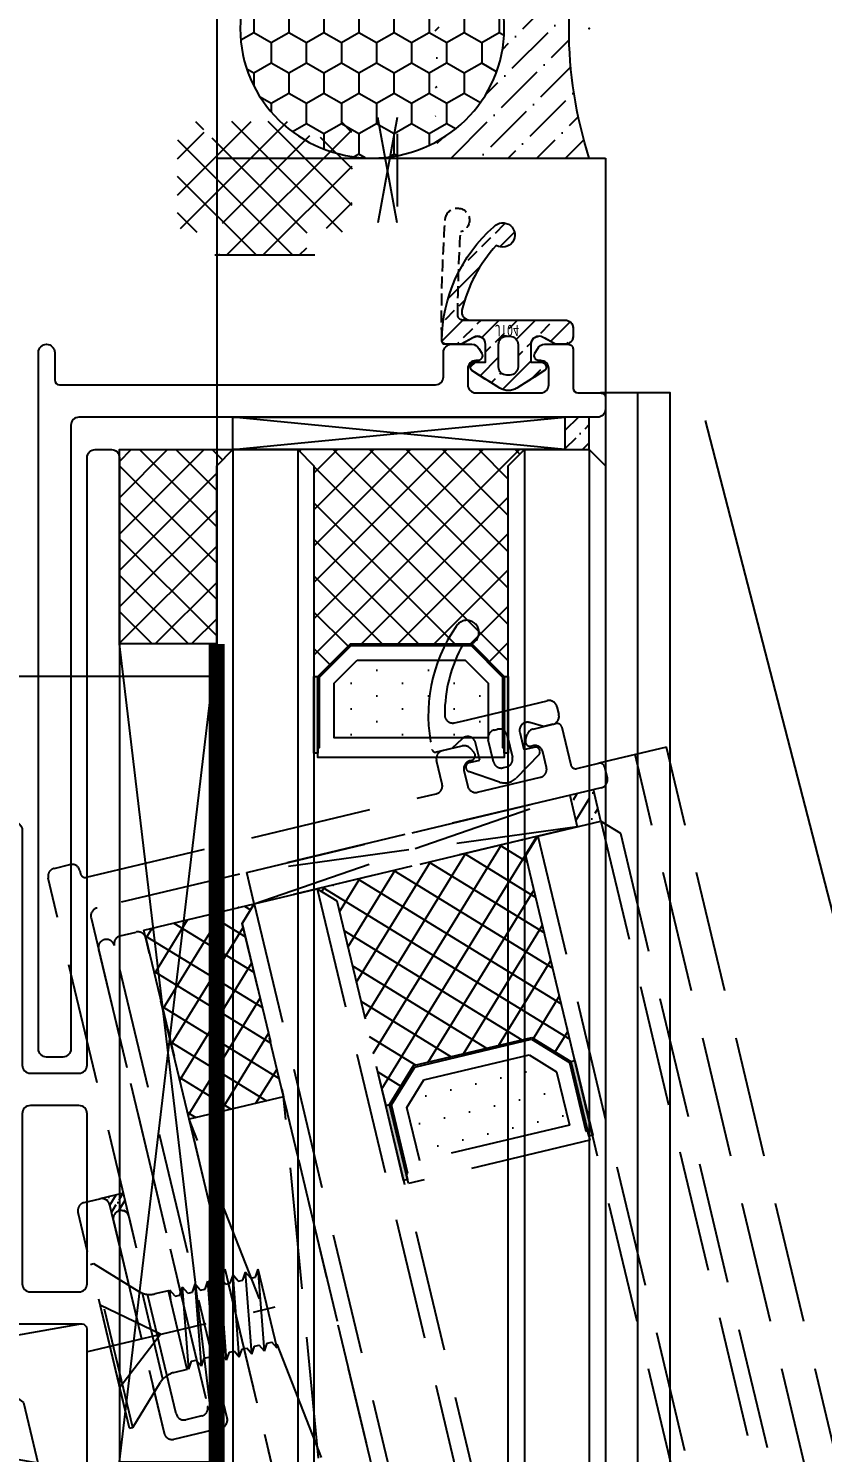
# Model space of a CAD drawing. Extents: x 220580 to 2027826, y -309201 to 71987.
# Drawn here: x 1042069.1 to 1042118.1, y -175664.3 to -175576.4 of the extents above; entities that cross this region are included whole.
import ezdxf
from ezdxf.enums import TextEntityAlignment as Align

# ---------------------------------------------------------------- set-up
doc = ezdxf.new("R2010")
doc.units = 0
doc.linetypes.add('ZN-DASH', pattern=[0.35, 0.25, -0.1])
for name, color, linetype in [('!ZN1-填充-8', 8, 'Continuous'), ('!ZN1-标注-173', 173, 'Continuous'), ('!ZN3-玻璃幕墙-4', 4, 'Continuous'), ('!ZN4-辅助材料-1', 1, 'Continuous'), ('!ZN5-铝材投影-112', 112, 'Continuous'), ('!ZN5-铝材断面-6', 6, 'Continuous'), ('!ZN6-虚线-8', 8, 'ZN-DASH'), ('1辅助材料', 1, 'Continuous'), ('2钢材断面', 2, 'Continuous'), ('4玻璃幕墙', 4, 'Continuous'), ('DIM', 173, 'Continuous'), ('Fill', 8, 'Continuous')]:
    doc.layers.add(name, color=color, linetype=linetype)
doc.layers.add('0_FLASHING', color=6, linetype='Continuous', lineweight=25)
doc.layers.add('轮廓线', color=3, linetype='Continuous', lineweight=211)
doc.styles.add('DHTEXT-1', font='ROMANS.shx', dxfattribs={"width": 0.7, "bigfont": 'CHINESE.shx'})
doc.styles.add('黑体', font='simhei.ttf', dxfattribs={"height": 12})
doc.dimstyles.new('ZN200', dxfattribs={"dimscale": 200, "dimtxt": 2.5, "dimasz": 1.5, "dimexe": 1, "dimexo": 2, "dimgap": 0.9, "dimtad": 1, "dimdec": 0, "dimdsep": 46, "dimtxsty": 'DHTEXT-1', "dimblk": 'ARCHTICK', "dimcen": 2.5, "dimclrd": 173, "dimclre": 173, "dimclrt": 7, "dimazin": 2, "dimtfac": 1, "dimtdec": 0, "dimtix": 1, "dimtmove": 2, "dimatfit": 3, "dimfxl": 0, "dimtolj": 1, "dimtzin": 0, "dimarcsym": 0})

# ---------------------------------------------------------------- blocks, each defined once
blk = doc.blocks.new('*U390')
at = {"layer": '!ZN3-玻璃幕墙-4', "color": 7, "linetype": 'ZN-DASH', "ltscale": 500}
blk.add_lwpolyline([(0, 0, 0.06325422392991736), (300, 38.10499613777574), (0, 1199.999999999998)], format="xyb", dxfattribs=at)
blk = doc.blocks.new('*U391')
at = {"layer": '2钢材断面'}
blk.add_lwpolyline([(-110.4000402842648, 40), (0, 40), (0, -40), (-110.4000402842648, -40)], close=True, dxfattribs=at)
at = {"layer": '4玻璃幕墙', "ltscale": 2}
for p, q in [((-4.233745858073235e-05, -8.000001027947292), (23.99995971564204, -8.000001027947292)), ((0, -8.000001027947292), (-4.028435796499252e-05, -39.09438221948221)), ((23.99995971564204, -8.000001027947292), (23.99995971564204, -39.08863215195015))]:
    blk.add_line(p, q, dxfattribs=at)
blk = doc.blocks.new('16胶缝')
at = {"layer": '!ZN1-填充-8', "ltscale": 0.1}
h = blk.add_hatch(dxfattribs=at)
h.set_pattern_fill('HONEY', color=256, scale=10, style=0)
h.set_pattern_definition([(4.818975183877585e-15, (-19679.56000236233, -11324.37131966545), (1.875, 1.08253175), [1.25, -2.5]), (120, (-19679.56000236233, -11324.37131966545), (-1.874999995903225, 1.082531757095823), [1.249999999999998, -2.499999999999997]), (60.00000000000003, (-19679.56000236233, -11324.37131966545), (4.096775418904741e-09, 2.165063507095822), [-2.499999999999998, 1.249999999999999])])
edge = h.paths.add_edge_path()
edge.add_ellipse((8.000000000182808, 13.40127735032729), major_axis=(-1.852811262691897e-12, -8.148750109612592), ratio=0.9817456533069091, start_angle=0, end_angle=360)
h = blk.add_hatch(dxfattribs=at)
h.set_pattern_fill('ANSI36', color=256, scale=10, style=0)
h.set_pattern_definition([(45.00000000000003, (-19679.575386873, -11324.37131966545), (0.6629126073623883, 2.430679560328756), [3.125, -0.625, 0, -0.625])])
edge = h.paths.add_edge_path()
edge.add_ellipse((8.015384510843433, 13.40127735032729), major_axis=(0.8733517820453444, 8.103544729698486), ratio=0.9813319895029027, start_angle=124.6262873536864, end_angle=247.3977371599691, ccw=False)
edge.add_arc((0.0005942590132690384, 10.19757702908555), 1.197577176534192, 269.97156881858757, 324.48671338471985, ccw=False)
edge.add_line((1.455191522836685e-11, 8.999999999992724), (1.091393642127514e-11, -1.818989403545856e-12))
edge.add_arc((8.000000000015461, -24.92179927315374), 26.17434008740905, 432.2031562990745, 467.7968437009381, ccw=False)
edge.add_line((16.00000000001455, 0), (16.00000000001091, 9.000000000003638))
edge.add_arc((16.00645417175474, 10.22705133927502), 1.227068313314542, 216.5905572920867, 269.6986325029304, ccw=False)
at = {"layer": '!ZN4-辅助材料-1', "color": 1, "ltscale": 0.1}
blk.add_arc((8.000000000014552, -24.92179927313555), 26.17434008739207, 72.20315629866607, 107.7968437013339, dxfattribs=at)
blk.add_ellipse((8.000000000182808, 13.40127735032729), major_axis=(-1.852811262691897e-12, -8.148750109612592), ratio=0.9817456533069091, dxfattribs=at)
blk.add_point((8.000000000014552, 7.275957614183426e-12), dxfattribs=at)
blk = doc.blocks.new('胶缝断面')
at = {"color": 7, "ltscale": 0.1, "extrusion": (0, 0, -1), "zscale": -1, "rotation": 180}
blk.add_blockref('16胶缝', (8, 5.456968210637569e-12), dxfattribs=at)
blk = doc.blocks.new('*U273')
at = {"layer": '!ZN1-填充-8'}
h = blk.add_hatch(dxfattribs=at)
h.set_pattern_fill('ANSI37', color=256, scale=0.5, style=0)
h.set_pattern_definition([(45, (6, 0), (-1.122532015133644, 1.122532015133644), []), (135, (6, 0), (-1.122532015133644, -1.122532015133644), [])])
h.paths.add_polyline_path([(1.029468876367901e-06, 5.00000102652325), (1.029468876367901e-06, 19.00000102652371), (1.000001029469331, 18.00000102652325), (14.00000102946797, 18.00000102652325), (14.00000102946797, 17.75000102652325), (12.00000102946797, 15.75000102652325), (12.00000102946797, 8.250001026523705), (14.00000102946797, 6.250001026523705), (14.00000102946797, 6.000001026523705), (1.000001029469331, 6.000001026523705)])
for points in [[(18.75000205893684, 17.99999999999977), (14.00000205893684, 17.99999999999977), (14.00000205893684, 17.74999999999977), (18.75000205893684, 17.74999999999977)], [(18.75000205893684, 6.249999999999773), (14.00000205893684, 6.249999999999773), (14.00000205893684, 5.999999999999773), (18.75000205893684, 5.999999999999773)]]:
    blk.add_hatch(color=256, dxfattribs=at).paths.add_polyline_path(points)
h = blk.add_hatch(dxfattribs=at)
h.set_pattern_fill('DOTS', color=8, angle=-1.272221872585407e-14, style=0)
h.set_pattern_definition([(0, (6, 0), (0.7937500000000003, 1.5875), [0, -1.5875])])
h.paths.add_polyline_path([(13.00000246392847, 15.33578673215879), (13.00000246392847, 8.664213388665985), (14.4142185169444, 7.24999733565005), (17.80000246392865, 7.24999733565005), (17.80000246392865, 16.74999733565005), (14.41421306741995, 16.74999733565005)])
for p, q in [((2.058937752735801e-06, 22.99999999999977), (421.5000127452498, 23.0000000000116)), ((1.029468876367901e-06, 19.00000102946865), (421.5000117157809, 19.00000102948047)), ((1.029468876367901e-06, 4.999999091356358), (421.5000117157809, 4.999999091368184)), ((2.058937752735801e-06, 1.000000120825234), (421.5000127452498, 1.00000012083706))]:
    blk.add_line(p, q, dxfattribs=at)
at = {"layer": '!ZN3-玻璃幕墙-4'}
for points in [[(421.5000127452498, 24.0000000000116), (1.000002058937753, 23.99999999999977), (2.058937752735801e-06, 22.99999999999977), (2.058937752735801e-06, 18.99999999999977), (1.000002058937753, 17.99999999999977), (421.5000127452498, 18.0000000000116)], [(421.5000127452503, 6.000000000011599), (1.000002058937298, 5.999999999999773), (2.058936843241099e-06, 4.999999999999773), (2.058935933746397e-06, 0.9999999999997726), (1.000002058935479, 0), (421.5000127452503, 1.341732092807452e-11)]]:
    blk.add_lwpolyline(points, dxfattribs=at)
at = {"layer": '!ZN4-辅助材料-1'}
for points in [[(1.029468876367901e-06, 5.00000102652325), (1.029468876367901e-06, 19.00000102652371), (1.000001029469331, 18.00000102652325), (14.00000102946797, 18.00000102652325), (14.00000102946797, 17.75000102652325), (12.00000102946797, 15.75000102652325), (12.00000102946797, 8.250001026523705), (12.00000102946797, 8.250001026523705), (14.00000102946797, 6.250001026523705), (14.00000102946797, 6.000001026523705), (1.000001029469331, 6.000001026523705), (1.029468876367901e-06, 5.00000102652325)], [(12.00000205893639, 15.74999993958727), (12.00000205893639, 8.250000060412503), (14.00000205893639, 6.250000060412503), (19.00000205893639, 6.250000060412503), (19.00000205893639, 17.7500000604125), (14.00000205893639, 17.7500000604125)], [(18.75000205893684, 17.99999999999977), (14.00000205893684, 17.99999999999977), (14.00000205893684, 17.74999999999977), (18.75000205893684, 17.74999999999977)], [(13.00000246392847, 15.33578673215879), (13.00000246392847, 8.664213388665985), (14.4142185169444, 7.24999733565005), (17.80000246392865, 7.24999733565005), (17.80000246392865, 16.74999733565005), (14.41421306741995, 16.74999733565005)], [(18.75000205893684, 6.249999999999773), (14.00000205893684, 6.249999999999773), (14.00000205893684, 5.999999999999773), (18.75000205893684, 5.999999999999773)]]:
    blk.add_lwpolyline(points, close=True, dxfattribs=at)
blk.add_lwpolyline([(18.40000141310247, 17.74999853286067), (18.40000141310247, 17.65000006041237), (14.04142182915984, 17.65000006041237), (12.09999785437094, 15.70857608562369), (12.09999785437094, 8.291423709387573), (14.04142303089793, 6.349998532860582), (18.40000205893648, 6.349998532860582), (18.40000205893648, 6.250000060412503), (18.40000205893648, 6.349998532860582)], dxfattribs=at)
at = {"layer": 'Defpoints', "color": 250}
for p in [(2.058935478999047e-06, 24.00000205304696), (1.029468876367901e-06, 17.99999999999977), (1.029468876367901e-06, 5.999999999999773), (12.00000205893639, 6.000001026523705), (2.058935478999047e-06, 0)]:
    blk.add_point(p, dxfattribs=at)
blk = doc.blocks.new('g4')
at = {"layer": '!ZN4-辅助材料-1', "linetype": 'ZN-DASH', "ltscale": 30}
blk.add_lwpolyline([(-54.66778628298562, 190.1994255855607), (-49.38326437486103, 200.3203973724412, -0.4557262555327023), (-46.44696974374529, 201.0215098077642), (-37.15995785961059, 194.3798494752737), (9.766250060383754, -2.149502211719664, -0.6267890062731079), (-7.741578362976725, -6.329926101450837)], format="xyb", close=True, dxfattribs=at)
blk = doc.blocks.new('滑撑')
at = {"layer": '!ZN4-辅助材料-1', "linetype": 'ZN-DASH', "ltscale": 20}
blk.add_blockref('g4', (54.24117739382564, -217.2158247415982), dxfattribs=at)
blk = doc.blocks.new('20201207132729修')
at = {"layer": '!ZN1-填充-8', "linetype": 'ZN-DASH', "ltscale": 30}
h = blk.add_hatch(dxfattribs=at)
h.set_pattern_fill('ANSI36', color=256, scale=0.5, angle=13.42936396623962, style=0)
h.set_pattern_definition([(58.42936396623961, (-83369.41923850711, -47808.57536733777), (0.05097141956442175, 1.599042090063247), [1.984375, -0.396875, 0, -0.396875])])
h.paths.add_polyline_path([(21.18159811977239, 36.15801986077349), (21.6460911961185, 34.21270489915696), (20.18710572589771, 33.86433527116969), (19.72261264955159, 35.80965023278623)])
h = blk.add_hatch(dxfattribs=at)
h.set_pattern_fill('ANSI37', color=256, scale=0.5, angle=13.42936396624083, style=0)
h.set_pattern_definition([(58.42936396624083, (-51111.80480706234, -40075.57075218598), (-1.352542640268946, 0.8311345596558408), []), (148.4293639662408, (-51111.80480706234, -40075.57075218598), (-0.8311345596558408, -1.352542640268946), [])])
h.paths.add_polyline_path([(17.75548505462939, 33.28372740515988), (4.138287332520122, 30.03227754441832), (5.343190731291543, 29.2918669828905), (8.362394173411303, 16.64732624093085), (8.605558418450528, 16.70538784558812), (10.08637954150618, 19.11519464313824), (17.38130689263926, 20.85704278282719), (19.79111369019665, 19.37622165977155), (20.03427793523588, 19.43428326442881), (17.01507449310157, 32.07882400638846)])
h = blk.add_hatch(dxfattribs=at)
h.set_pattern_fill('ANSI37', color=256, angle=103.4293639662408, style=0)
h.set_pattern_definition([(148.4293639662408, (-2176.136996826506, -61497.52251363089), (-0.8311345596558412, -1.352542640268946), []), (238.4293639662407, (-2176.136996826506, -61497.52251363089), (1.352542640268946, -0.8311345596558412), [])])
h.paths.add_polyline_path([(-3.773981188554899, 15.80568241681249), (-6.444815002250834, 26.99123768655772), (-6.560938211579924, 27.47756617663617), (0.2476606494747102, 29.10329110701059), (-0.4927499120385619, 27.89838770823189), (2.061960692357388, 17.19916092860149)])
h = blk.add_hatch(dxfattribs=at)
h.set_pattern_fill('DOTS', color=256, angle=13.42936396624082, style=0)
h.set_pattern_definition([(13.42936396624084, (-51111.80480706234, -40075.57075218598), (0.4033552884276461, 1.728438550772763), [0, -1.5875])])
h.paths.add_polyline_path([(10.72151471796678, 18.23873605415793), (17.21066709910519, 19.78818506977768), (18.91466082798433, 18.74108456784234), (19.70099702391599, 15.44787817852557), (10.46075571248366, 13.24153720159302), (9.674418250913732, 16.53474889142308)])
for points in [[(20.89428541620146, 14.75610024114212), (19.79111492772063, 19.37622089685829), (20.03427917275985, 19.43428250151555), (21.13744966124068, 14.81416184579939)], [(9.465565899430658, 12.02720482230143), (8.362395410964382, 16.64732547801759), (8.605559656003607, 16.70538708267486), (9.708730144469882, 12.0852664269587)]]:
    blk.add_hatch(color=256, dxfattribs=at).paths.add_polyline_path(points)
h = blk.add_hatch(dxfattribs=at)
h.set_pattern_fill('ANSI36', color=256, scale=0.2, angle=13.42936396623962, style=0)
h.set_pattern_definition([(58.42936396623961, (-26177.54353471271, -50554.81438739714), (0.02038856782576867, 0.639616836025299), [0.7937500000000001, -0.15875, 0, -0.15875])])
h.paths.add_polyline_path([(-8.078460557677317, 10.15137431066614), (-8.078412627553917, 10.15138575518722, -0.4142135623737137), (-7.47596092816093, 9.781180474430585), (-7.824330556220957, 11.2401659451898), (-9.283363956448738, 10.89178487220124, -0.4142135623716743), (-8.680912257070304, 10.52157959144461), (-8.44866583844123, 9.548922611273156, -0.4142135623730947)])
for p, q in [((119.8981235620668, -364.3531870218067), (23.75122312227177, 38.31374918451138)), ((21.64609116806241, 34.21270501667823), (21.18159811977239, 36.15801986077349)), ((0.247636748928926, 29.1032834782709), (19.72261264953704, 35.80965023282988)), ((20.18710572589771, 33.86433527111876), (-0.2168563274317421, 31.04859843997474)), ((21.64611409524514, 34.212712288685), (116.8137884037424, -364.3531870218067)), ((17.75548693687597, 33.28372785459578), (112.7013427500642, -364.3531870218067)), ((4.138287329653394, 30.0322775437271), (98.30777726518863, -364.3531870218067)), ((0.2476606494601583, 29.10329110700332), (94.19533161152503, -364.3531870218067)), ((6.212615058160736, -26.01856875924932), (2.061960692328284, 17.19916092855783)), ((12.04855693910213, -24.6250902474967), (-3.773981188627658, 15.80568241679066)), ((-7.82437848635891, 11.24015450066872), (-9.283411886703107, 10.89177342820403)), ((-9.859887842292665, 6.847299799530447), (-9.665356446261285, 6.893749083257717)), ((-7.444525088591035, -3.26833279404309), (-9.859887842292665, 6.847299799530447)), ((-7.249993692559656, -3.221883510308544), (-9.665356446261285, 6.893749083257717)), ((-9.665356446261285, 6.893749083257717), (-6.870897714834427, 5.176560169526056)), ((-1.233956244846922, 5.685884930531756), (-1.062503878725693, 6.171995869579405)), ((-0.6793973697349429, 1.122913833922212), (-1.062503878725693, 6.171995869579405)), ((-0.7460255096666515, 5.802390716326045), (-1.062503878725693, 6.171995869579405)), ((-0.4558306607359555, 5.871682065426285), (-0.2843782946292777, 6.357793004473933)), ((0.09872821439057589, 1.308710968824016), (-0.2843782946292777, 6.357793004473933)), ((0.0321000744443154, 5.988187851227849), (-0.2843782946292777, 6.357793004473933)), ((0.3222949233895633, 6.057479200335365), (0.4937472894962411, 6.543590139368462)), ((1.65497938261251, 1.680305238620349), (0.4937472894962411, 6.543590139368462)), ((0.8768537985015428, 1.494508103725821), (0.4937472894962411, 6.543590139368462)), ((-4.346458581348998, 4.942696390924539), (-4.175006215227768, 5.428807329972187)), ((-3.791899706222466, 0.3797252943222702), (-4.175006215227768, 5.428807329972187)), ((-3.858527846168727, 5.059202176718827), (-4.175006215227768, 5.428807329972187)), ((-3.568332997208927, 5.128493525826343), (-3.396880631102249, 5.614604464873992)), ((-3.013774122096947, 0.5655224292240746), (-3.396880631102249, 5.614604464873992)), ((-3.080402262028656, 5.244999311620631), (-3.396880631102249, 5.614604464873992)), ((-3.080402262028656, 5.244999311620631), (-2.79020741309796, 5.314290660728147)), ((-2.79020741309796, 5.314290660728147), (-2.61875504697673, 5.800401599775796)), ((-2.235648537985981, 0.751319564125879), (-2.61875504697673, 5.800401599775796)), ((-2.302276677917689, 5.43079644651516), (-2.61875504697673, 5.800401599775796)), ((-2.302276677917689, 5.43079644651516), (-2.012081828972441, 5.500087795622676)), ((-2.012081828972441, 5.500087795622676), (-1.840629462851211, 5.986198734670324)), ((-1.45752295384591, 0.9371166990276834), (-1.840629462851211, 5.986198734670324)), ((-1.52415109379217, 5.61659358142424), (-1.840629462851211, 5.986198734670324)), ((-1.52415109379217, 5.61659358142424), (-1.233956244846922, 5.685884930531756)), ((-0.7460255096666515, 5.802390716326045), (-0.4558306607359555, 5.871682065426285)), ((0.0321000744443154, 5.988187851227849), (0.3222949233895633, 6.057479200335365)), ((-5.39197284867987, -0.2389179987621901), (-6.660092389385682, 5.072015664834908)), ((-5.050397497339873, 5.219785553217662), (-5.888363243051572, 5.0197000684675)), ((-3.889165404223604, 0.3565006524622731), (-5.050397497339873, 5.219785553217662)), ((-5.014438823054661, 5.069189235069643), (-4.953131799353287, 5.243010195077659)), ((-4.636653430279694, 4.873405041817023), (-4.953131799353287, 5.243010195077659)), ((-4.905243485700339, 4.6118749406196), (-4.953131799353287, 5.243010195077659)), ((-4.636653430279694, 4.873405041817023), (-4.346458581348998, 4.942696390924539)), ((-3.858527846168727, 5.059202176718827), (-3.568332997208927, 5.128493525826343)), ((-10.01936990016839, 1.463038704769133), (1.533859103670693, 4.221663908148912)), ((-5.539704128954327, 2.532672042350896), (-9.256047153874533, 4.318391651137063)), ((-8.048365777023719, -0.7394246456424298), (-5.539704128954327, 2.532672042350896)), ((0.09872821439057589, 1.308710968824016), (0.2701805804827018, 1.794821907871665)), ((0.2701805804827018, 1.794821907871665), (0.5603754294279497, 1.864113256979181)), ((0.8768537985015428, 1.494508103725821), (0.5603754294279497, 1.864113256979181)), ((0.8768537985015428, 1.494508103725821), (1.048306164608221, 1.980619042780745)), ((1.048306164608221, 1.980619042780745), (1.338501013553469, 2.049910391880985)), ((1.65497938261251, 1.680305238620349), (1.338501013553469, 2.049910391880985)), ((-3.620447340115788, 0.8658362333771947), (-3.33025249117054, 0.9351275824774348)), ((-3.013774122096947, 0.5655224292240746), (-3.33025249117054, 0.9351275824774348)), ((-3.013774122096947, 0.5655224292240746), (-2.84232175599027, 1.051633368278999)), ((-2.84232175599027, 1.051633368278999), (-2.552126907045022, 1.120924717379239)), ((-2.235648537985981, 0.751319564125879), (-2.552126907045022, 1.120924717379239)), ((-2.235648537985981, 0.751319564125879), (-2.064196171864751, 1.237430503173528)), ((-2.064196171864751, 1.237430503173528), (-1.774001322934055, 1.306721852281044)), ((-1.45752295384591, 0.9371166990276834), (-1.774001322934055, 1.306721852281044)), ((-1.45752295384591, 0.9371166990276834), (-1.286070587753784, 1.423227638075332)), ((-1.286070587753784, 1.423227638075332), (-0.9958757387939841, 1.492518987182848)), ((-0.6793973697349429, 1.122913833922212), (-0.9958757387939841, 1.492518987182848)), ((-0.6793973697349429, 1.122913833922212), (-0.5079450036282651, 1.609024772977136)), ((-0.5079450036282651, 1.609024772977136), (-0.2177501546975691, 1.678316122084652)), ((0.09872821439057589, 1.308710968824016), (-0.2177501546975691, 1.678316122084652)), ((-3.889165404223604, 0.3565006524622731), (-4.727131149920751, 0.1564151677193877)), ((-3.791899706222466, 0.3797252943222702), (-3.934466892285855, 0.5462250358868914)), ((-3.791899706222466, 0.3797252943222702), (-3.620447340115788, 0.8658362333771947)), ((-7.249993692559656, -3.221883510308544), (-5.532804778835271, -0.4274247788889625)), ((-7.444525088591035, -3.26833279404309), (-7.249993692559656, -3.221883510308544))]:
    blk.add_line(p, q, dxfattribs=at)
for points in [[(13.07729414013738, 40.38934760524353), (18.32963914958236, 41.64347762510079, -0.4142135623730951), (18.93209084897535, 41.27327234433687), (19.04770916399139, 40.78905837105776, -0.4142135623560464), (18.67750388325658, 40.18660667167933), (18.09760245897633, 40.0481405610808), (17.26224802894285, 40.29266089399243, 0.5758670014067166), (16.63545621822414, 39.69667306256815), (16.89039796870202, 38.62896715513853), (17.51694713483448, 38.7785715921309, -0.6911292322205898), (17.83185934508219, 38.31397929056766), (16.41791599377757, 36.87087345162217, -0.2882140078519263), (15.38258471852168, 36.62366195266441), (13.46918900273158, 37.2722815663692, -0.6911292322205898), (13.54023031391262, 37.82903001849263), (14.16695842433546, 37.9786771830004), (13.91199225814489, 39.04648534434455, 0.575867001408691), (13.08355408719217, 39.29500026555979), (12.44863286883628, 38.69930640576422), (11.47597588865028, 38.46705998720063, -0.4142135623517843), (11.23499520888436, 38.61514209950474), (11.23344121591072, 38.6236009980239, -0.2125796514072897), (12.71552019764204, 46.22656946265852, -2.116586426197153), (13.13491123546555, 45.14640169930135, 0.1271993843893061), (12.00213564620935, 40.76608063286039, 0.4846608248026296), (12.61825885540748, 40.27974133800672), (13.07729414013738, 40.38934760524353)], [(-8.390152100808336, 26.52673846108883, -0.4142135623730951), (-8.019946820044424, 27.12919016048181), (-7.047289839902078, 27.36143657910361, -0.414213562373095), (-6.444838140509091, 26.9912312983397), (6.444838140509091, -26.99123129831787, 0.414213562373125)], [(-5.168510723233339, -12.80036894926525), (-10.62630126306613, 10.05706883568564, -0.4142135623746345), (-10.25609598230221, 10.65952053507863), (-9.283411886674003, 10.89177342821858, -0.4142135623667018), (-8.680960187281016, 10.52156814745467), (-5.31338145895279, -3.581981761508359, 0.414213562371507), (-4.710929759574356, -3.952187042272271), (-1.792958819161868, -3.2554477863996, 0.4142135623735458), (-1.422753538397956, -2.652996087021165), (-8.390152100808336, 26.52673846108883)], [(-8.390152100851992, 26.52673846108883, 0.4142135623730951), (-8.992603800230427, 26.89694374186001), (-8.992555870121578, 26.89695518637382, 0.4142135623730951), (-9.362761150900042, 26.29450348698811), (-2.627614771525259, -1.912549939337623, -0.414213562373095), (-2.997820052289171, -2.515001638723334), (-3.97047703244607, -2.747248057345132, -0.4142135623730951), (-4.572928731824504, -2.377042776588496), (-7.476008858284331, 9.78116902990223, 0.4142135623773572), (-8.078460557677317, 10.15137431066614), (-8.078508487771614, 10.15136286613779, 0.4142135623730951), (-8.448713768535526, 9.548911166752077), (-5.313381458967342, -3.581981761501083, 0.414213562371507), (-4.710929759603459, -3.952187042264995), (-1.792958819190972, -3.255447786414152, 0.4142135623735458), (-1.42275353842706, -2.652996087021165), (-8.390152100851992, 26.52673846108883)]]:
    blk.add_lwpolyline(points, format="xyb", dxfattribs=at)
for points in [[(-10.52399300476827, 31.15778738578956), (-10.47754372103373, 30.96325598975818, 0.4142135623787779), (-10.11607270142122, 30.74113282129838), (11.47691494131868, 35.89700395549153, 0.414213562373095), (11.84712022208259, 36.49945565487724), (11.49875059413898, 37.95844112514897, -0.4142135623730951), (11.86895587488834, 38.56089282453468), (13.0882687815465, 38.85203457494208, -0.2679491924305389), (13.56750321319851, 38.7094359791372), (13.80564626956766, 38.45786514479551, -0.577350269198918), (13.65745346176845, 37.95983011418139), (13.56018776375277, 37.93660547232139, 0.414213562373095), (13.18998248298885, 37.33415377293568), (13.42222890155972, 36.36149679301161, 0.4142135623560464), (14.0246806009236, 35.99129151224042), (17.9153085215803, 36.92027718650934, 0.4142135623901437), (18.28551380237332, 37.52272888590232), (18.05326738374424, 38.49538586605922, 0.414213562373095), (17.45081568435126, 38.86559114682314), (17.35354998633557, 38.84236650496314, -0.577350269198918), (16.99633540176728, 39.21972275649023), (17.09513060697645, 39.55174611022812, -0.2679491924305389), (17.45824182929937, 39.89547600450169), (18.87208344860119, 40.23306639790826, -0.4142135623787779), (19.2335544682428, 40.01094322945573), (19.79094587292639, 37.67656647717376, 0.4142135623787779), (20.15241689255345, 37.45444330871396), (21.51413666475855, 37.77958829478303, -0.4142135623787779), (21.87560768440017, 37.5574651263305), (22.03818017744925, 36.87660524014791, -0.414213562373095), (21.66797489668534, 36.27415354075492), (19.76159095657931, 35.81895622901357), (-9.457048468131688, 28.84226814477006, 0.4142135623730951), (-9.8272537488956, 28.23981644537707), (-2.627614771510707, -1.912549939341261, -0.4142135623734228), (-2.997820052274619, -2.515001638719696), (-3.970477032416966, -2.74724805734877, -0.4142135623730951), (-4.572928731809952, -2.377042776584858), (-12.46930696506752, 30.69329454853869, -0.4142135623730951), (-12.0991016843036, 31.2957462479244), (-11.12644470416126, 31.52799266655347, -0.414213562373095)], [(15.85730621838593, 39.51097818157359), (16.18194631017104, 38.15137292616782, -0.4142135623730951), (15.81174102942168, 37.54892122678211), (15.61720963344851, 37.50247194306939, -0.4142135623730951), (15.01475793405552, 37.87267722383331), (14.69011784227041, 39.2322824792318, -0.414213562373095), (15.06032312304887, 39.83473417861751), (15.25485451902205, 39.88118346233023, -0.414213562373095)]]:
    blk.add_lwpolyline(points, format="xyb", close=True, dxfattribs=at)
for points in [[(121.954346918068, -364.3531870218067), (25.69653708253782, 38.77824202175316), (21.51413666475355, 37.77958829478757)], [(111.6732301378652, -364.3531870218067), (17.01507573064009, 32.0788232434752), (17.75548629216792, 33.28372664224662), (21.64611421276641, 34.21271231674837), (22.85101761155238, 33.47230175522054), (117.8419002059818, -364.3531870218067)], [(93.1672199335153, -364.3531870218067), (-0.4927499120676657, 27.89838770822462), (0.2476606494601583, 29.10329110700332), (4.138288570058648, 30.03227678149779), (5.343191968844621, 29.29186621997724), (99.33589000163192, -364.3531870218067)], [(9.627445174977765, 12.42569733892378), (9.724709387213807, 12.44892162601536), (8.712444888544269, 16.68832448187823), (10.14989570387115, 19.02755282757062), (17.36424073546368, 20.75015990334578), (19.70347052912985, 19.31270819823476), (20.71573489868024, 15.07330588307013), (20.81299911091628, 15.09653017016171), (20.71573489868024, 15.07330588307013)]]:
    blk.add_lwpolyline(points, dxfattribs=at)
for points in [[(-0.2168563274317421, 31.04859843997474), (19.72261264953704, 35.80965023282988), (20.18710572589771, 33.86433527111876), (0.2476367489434779, 29.10328347825634)], [(17.75548505462939, 33.28372740515988), (4.138287332520122, 30.03227754441832), (5.343190731291543, 29.2918669828905), (8.362394173411303, 16.64732624093085), (8.605558418450528, 16.70538784558812), (10.08637954150618, 19.11519464313824), (17.38130689263926, 20.85704278282719), (17.38130689263926, 20.85704278282719), (19.79111369019665, 19.37622165977155), (20.03427793523588, 19.43428326442881), (17.01507449310157, 32.07882400638846), (17.75548505462939, 33.28372740515988)], [(-3.773981188554899, 15.80568241681249), (-6.444815002250834, 26.99123768655772), (-6.560938211579924, 27.47756617663617), (0.2476606494747102, 29.10329110701059), (-0.4927499120385619, 27.89838770823189), (2.061960692357388, 17.19916092860149)], [(10.08638083780534, 19.11519389425303), (17.38130807141715, 20.85704200587861), (19.79111486895999, 19.37622088283024), (20.95234696209081, 14.51293598207485), (9.766791690359241, 11.84210216789143), (8.605559597242973, 16.70538706863954)], [(10.72151471796678, 18.23873605415793), (17.21066709910519, 19.78818506977768), (18.91466082798433, 18.74108456784234), (19.70099702391599, 15.44787817852557), (10.46075571248366, 13.24153720159302), (9.674418250913732, 16.53474889142308)], [(20.89428541620146, 14.75610024114212), (19.79111492772063, 19.37622089685829), (20.03427917275985, 19.43428250151555), (21.13744966124068, 14.81416184579939)], [(12.04855693907302, -24.62509024750398), (2.061960692328284, 17.19916092855783), (-3.773981188627658, 15.80568241679066), (6.212615058102529, -26.01856875926387)], [(9.465565899430658, 12.02720482230143), (8.362395410964382, 16.64732547801759), (8.605559656003607, 16.70538708267486), (9.708730144469882, 12.0852664269587)]]:
    blk.add_lwpolyline(points, close=True, dxfattribs=at)
for centre, start, end in [((-6.190283587260637, 6.284154142664192), 238.4293639659759, 283.4293639664895), ((-4.425210805711686, -1.10803890648458), 103.4293639664895, 148.4293639663377)]:
    blk.add_arc(centre, 1.3, start, end, dxfattribs=at)
for p in [(16.78282907292305, 33.05148122494938), (5.11094531112758, 30.26452420144415), (-0.7249983275978593, 28.87104421155891), (19.5697853370657, 21.37959622341077)]:
    blk.add_point(p, dxfattribs=at)
blk = doc.blocks.new('JT04')
at = {"layer": '!ZN1-填充-8'}
h = blk.add_hatch(dxfattribs=at)
h.set_pattern_fill('ANSI33', color=256, scale=0.5, style=0)
h.set_pattern_definition([(45, (35969.10496391514, 42810.81342373282), (-1.122532015133644, 1.122532015133644), []), (45, (35970.22749641514, 42810.81342373282), (-1.122532015133644, 1.122532015133644), [0.79375, -0.396875])])
edge = h.paths.add_edge_path(flags=16)
edge.add_line((-2.997826040569635, -0.599999999969441), (-1.599999999998545, -0.599999999969441))
edge.add_arc((-1.599999999998545, -0.099999999969441), 0.5, 270, 360)
edge.add_line((-1.099999999998545, -0.09999999996944098), (-1.099999999998545, 0.09999999996944098))
edge.add_arc((-1.599999999998545, 0.099999999969441), 0.5, 0, 90)
edge.add_line((-1.599999999998545, 0.599999999969441), (-2.997826040569635, 0.599999999969441))
edge.add_arc((-2.997826040569635, 0.09999999996944098), 0.5, 90, 180)
edge.add_line((-3.497826040569635, 0.09999999996944098), (-3.497826040569635, -0.09999999996944098))
edge.add_arc((-2.997826040569635, -0.09999999996944098), 0.5, 180, 270)
edge = h.paths.add_edge_path()
edge.add_line((-4.497826040569635, 1.899999999972351), (-4.497826040569635, -3.499997241218807))
edge.add_arc((-3.997826040569635, -3.499997241218807), 0.5, 180, 270)
edge.add_line((-3.997826040569635, -3.999997241218807), (-3.499999999985448, -3.999997241218807))
edge.add_arc((-3.499999999985448, -3.499997241218807), 0.5, 270, 359.9999999966649)
edge.add_line((-2.999999999985448, -3.499997241247911), (-2.999999999949068, -2.903793814824894))
edge.add_line((-2.999999999949068, -2.903793814824894), (-3.431842483201763, -2.148069469156326))
edge.add_arc((-2.997720912142761, -1.899999999972321), 0.49999999999997, 89.99999999997482, 209.7448812976816, ccw=False)
edge.add_line((-2.99772091214254, -1.399999999972351), (-1.900000000023283, -1.399999999972351))
edge.add_line((-1.900000000023283, -1.399999999972351), (-1.900000000001455, -2.044162514503114))
edge.add_arc((-1.59999999999805, -2.044162514503301), 0.3000000000034055, 179.9999999999642, 318.5979371994025)
edge.add_line((-1.374973821948515, -2.242564175772713), (-0.2997101340806694, -0.5321261428034632))
edge.add_arc((-1.146317421122149, 9.195302474903018e-05), 0.9999999999993707, 327.8445545109171, 392.1554444919533)
edge.add_line((-0.2997101248183753, 0.5323100341192912), (-1.374973821948515, 2.242748150529223))
edge.add_arc((-1.59999999999805, 2.044346489259811), 0.3000000000034055, 41.40206280059746, 180.0000000000358)
edge.add_line((-1.900000000001455, 2.044346489259624), (-1.900000000023283, 1.399999999972351))
edge.add_line((-1.900000000023283, 1.399999999972351), (-2.997826040576911, 1.399999999972351))
edge.add_arc((-2.997826040574976, 1.89999999996935), 0.4999999999969984, 150.2551187017316, 269.9999999997783, ccw=False)
edge.add_line((-3.431947611628857, 2.148069469156326), (-2.999999999941792, 2.903977789581404))
edge.add_line((-2.999999999941792, 2.903977789581404), (-3.000000000007276, 3.903977789595956))
edge.add_arc((-3.200000000011642, 3.903977789581404), 0.2000000000043656, 4.168816631996864e-09, 90)
edge.add_line((-3.200000000011642, 4.10397778958577), (-3.20858851599769, 4.103524742822628))
edge.add_arc((-3.132577586258082, -5.41745194656688), 9.521280102031358, 90.4574124157616, 138.4624754208465)
edge.add_arc((-9.74999999984602, 0.3457999073018795), 0.7500000000174953, 132.787543482203, 391.632314705204)
edge.add_arc((-3.015131382602316, -5.930868080755278), 9.036257519631276, 103.4306021034514, 132.4268393888092, ccw=False)
edge.add_arc((-4.997826040569635, 2.371939536835856), 0.5000000000000001, -4.839080247620586e-10, 103.43060210340872, ccw=False)
edge.add_line((-4.497826040569635, 2.371939536831633), (-4.497826040569635, 1.899999999972351))
at = {"layer": '!ZN4-辅助材料-1', "color": 1}
blk.add_lwpolyline([(-4.497826040569635, 1.899999999972351), (-4.497826040569635, -3.499997241218807, 0.4142135623730951), (-3.997826040569635, -3.999997241218807), (-3.499999999985448, -3.999997241218807, 0.4142135623560464), (-2.999999999985448, -3.499997241247911), (-2.999999999949068, -2.903793814824894), (-3.431842483201763, -2.148069469156326, -0.5758670014067166), (-2.99772091214254, -1.399999999972351), (-1.900000000023283, -1.399999999972351), (-1.900000000001455, -2.044162514503114, 0.6911292322205898), (-1.374973821948515, -2.242564175772713), (-0.2997101340806694, -0.5321261428034632, 0.2882140078519263), (-0.2997101248183753, 0.5323100341192912), (-1.374973821948515, 2.242748150529223, 0.6911292322205898), (-1.900000000001455, 2.044346489259624), (-1.900000000023283, 1.399999999972351), (-2.997826040576911, 1.399999999972351, -0.575867001408691), (-3.431947611628857, 2.148069469156326), (-2.999999999941792, 2.903977789581404), (-3.000000000007276, 3.903977789595956, 0.4142135623517843), (-3.200000000011642, 4.10397778958577), (-3.20858851599769, 4.103524742822628, 0.2125796514072897), (-10.25946132736863, 0.8962080792844063, 2.116586426197153), (-9.11142654606374, 0.7391495534830028, -0.1271993843893061), (-5.11395975920459, 2.858265517425025, -0.4846608248026296), (-4.497826040569635, 2.371939536831633), (-4.497826040569635, 1.899999999972351)], format="xyb", dxfattribs=at)
blk.add_lwpolyline([(-2.997826040569635, -0.599999999969441), (-1.599999999998545, -0.599999999969441, 0.4142135623730951), (-1.099999999998545, -0.09999999996944098), (-1.099999999998545, 0.09999999996944098, 0.4142135623730951), (-1.599999999998545, 0.599999999969441), (-2.997826040569635, 0.599999999969441, 0.414213562373095), (-3.497826040569635, 0.09999999996944098), (-3.497826040569635, -0.09999999996944098, 0.414213562373095)], format="xyb", close=True, dxfattribs=at)
at = {"layer": '!ZN6-虚线-8', "color": 8, "linetype": 'ZN-DASH', "ltscale": 3}
blk.add_lwpolyline([(-4.497826040569635, -3.499997241218807, 0.414213562373095), (-3.997826040569635, -3.999997241218807), (-3.499999999985448, -3.999997241218807, 0.4142135623560464), (-2.999999999985448, -3.499997241247911), (-2.999999999949068, -2.903793814824894), (-3.431842483201763, -2.148069469156326, -0.5758670014064798), (-2.99772091214254, -1.399999999972351), (-1.900000000023283, -1.399999999972351), (-1.900000000001455, -2.044162514503114, 0.6911292322202194), (-1.374973821948515, -2.242564175772713), (-0.2997101340806694, -0.5321261428034632, 0.2882140078519262), (-0.2997101248183753, 0.5323100341192912), (-1.374973821948515, 2.242748150529223, 0.6911292322202194), (-1.900000000001455, 2.044346489259624), (-1.900000000023283, 1.399999999972351), (-2.997826040576911, 1.399999999972351, -0.5758670014089116), (-3.431947611628857, 2.148069469156326), (-2.999999999941792, 2.903977789581404), (-3.000000000000909, 3.805018279294927, 0.4094690236021308), (-3.295132414210002, 4.10497878769047, 0.02184746795901643), (-10.65946132737008, 3.896208079284406, 2.016412162439588), (-9.936783406471932, 2.945617394849251, -0.01468687657161582), (-4.798953462444842, 3.114384156088818, -0.4153147078852613), (-4.497826040569635, 2.81438627456464), (-4.497826040569635, 1.899999999972351)], format="xyb", close=True, dxfattribs=at)
at = {"layer": 'Defpoints', "ltscale": 15, "style": '黑体', "width": 0.8}
blk.add_text('JT04', height=0.7000000000000001, rotation=270, dxfattribs=at).set_placement((-4.203098017445882, 0.08595121553355511), align=Align.CENTER)
blk = doc.blocks.new('3mm厚胶条')
at = {"layer": 'Fill'}
h = blk.add_hatch(dxfattribs=at)
h.set_pattern_fill('ANSI31', color=256, scale=0.5)
h.set_pattern_definition([(45, (0, 0), (-0.561266007566822, 0.5612660075668221), [])])
edge = h.paths.add_edge_path()
edge.add_arc((0.2041028128980543, 0.2999450176742623), 0.2999999999999999, 269.97594843396644, 359.9999999999428, ccw=False)
edge.add_line((0.2039768791964889, -5.495589357451536e-05), (-0.1960297182595241, 0.0001129584925365634))
edge.add_arc((-0.1958944282921733, 0.3001129279863853), 0.2999999999994757, 179.9999999998145, 269.9741615186586, ccw=False)
edge.add_line((-0.4958944282916491, 0.3001129279873567), (-0.4958944282916491, 1.117701839371875))
edge.add_arc((-0.6248895014257517, 1.11944925264805), 0.1290069081329765, 359.2238984022005, 445.1968088878392)
edge.add_line((-0.6140873217009357, 1.248003113963932), (-0.7258701920472959, 1.242718416928255))
edge.add_arc((-0.70120827268636, 0.7210650220240912), 0.5222360334959714, 92.70672554829426, 167.706725548085)
edge.add_line((-1.211469733614649, 0.8322572707329527), (-1.413063774223701, -2.019711048327736))
edge.add_arc((-2.011045689203393, -1.940889532902905), 0.6031543765377536, 283.80453109835884, 352.4909866261073, ccw=False)
edge.add_arc((-1.711027830958352, -3.236862179037228), 0.7271918305480072, 102.3955841950931, 140.1403428804012)
edge.add_arc((-2.145245422376326, -2.851985073525741), 0.1482028153695781, 146.7831393039712, 273.1825879911093)
edge.add_line((-2.137017486707919, -2.999959313034196), (-1.71632770881115, -2.999959313041472))
edge.add_arc((-1.717147016692408, -2.149202143606091), 0.850757563945867, 270.0551777532911, 332.801971516606)
edge.add_arc((1.052373023609539, -4.487892496981211), 2.802381882953311, 102.32254362635979, 135.9107193443802, ccw=False)
edge.add_line((0.4543032584006141, -1.750072785267548), (0.7693642463018477, -1.638019477992202))
edge.add_arc((0.7819430534270146, -1.711556554814226), 0.0746051476522924, -26.048902378122875, 99.7067255470177, ccw=False)
edge.add_line((0.8489697777949914, -1.744318518685759), (0.8571202825150976, -2.578578965069028))
edge.add_arc((0.6560401093904494, -2.480293073462875), 0.2238154429717819, 272.70672555129545, 333.95109762614885, ccw=False)
edge.add_line((0.6666095034161117, -2.703858814180421), (0.5471460161934374, -2.709506623476045))
edge.add_arc((0.5502084089541724, -2.854926262357902), 0.14545188077832, 91.20641373176511, 274.3491176516054)
edge.add_line((0.5612385415479366, -2.9999593130633), (0.8842308576349751, -2.999959313085128))
edge.add_arc((0.8384245284230651, -2.48709399076403), 0.5149068446189015, 275.1038036520967, 331.8148690466252)
edge.add_line((1.292276837601094, -2.730295841269253), (1.562274669271574, -1.660751750358031))
edge.add_arc((-1.091872237254416, -1.175403957954716), 2.698158312814919, 349.6371633920081, 413.7360953850442)
edge.add_line((0.5041028128980543, 1.000124005621728), (0.5041028128980543, 0.2999450176739629))
at = {"layer": '1辅助材料'}
blk.add_lwpolyline([(0.5041028128980543, 0.2999450176739629, -0.4143365181457246), (0.2039768791964889, -5.495589357451536e-05), (-0.1960297182595241, 0.0001129584925365634, -0.414081483490272), (-0.4958944282916491, 0.3001129279873567), (-0.4958944282916491, 1.117701839371875, 0.3937739410618442), (-0.6140873217009357, 1.248003113963932), (-0.7258701920472959, 1.242718416928255, 0.3394542588623574), (-1.211469733614649, 0.8322572707329527), (-1.413063774223701, -2.019711048327736, -0.309008888142426), (-1.867126868623018, -2.526622044395481, 0.1661979340469599), (-2.269232363552874, -2.770798172481591, 0.6152007887052839), (-2.137017486707919, -2.999959313034196), (-1.71632770881115, -2.999959313041472, 0.2808368407751581), (-0.9604559289327881, -2.538055625416746, -0.1476144348271703), (0.4543032584006141, -1.750072785267548), (0.7693642463018477, -1.638019477992202, -0.6113350585262082), (0.8489697777949914, -1.744318518685759), (0.8571202825150976, -2.578578965069028, -0.27377715356219), (0.6666095034161117, -2.703858814180421), (0.5471460161934374, -2.709506623476045, 1.027808333890914), (0.5612385415479366, -2.9999593130633), (0.8842308576349751, -2.999959313085128, 0.2526260446995272), (1.292276837601094, -2.730295841269253), (1.562274669271574, -1.660751750358031, 0.2872126092258211), (0.5041028128980543, 1.000124005621728), (0.5041028128980543, 0.2999450176739629)], format="xyb", dxfattribs=at)
blk = doc.blocks.new('20250828095116', base_point=(-112701.3450416942, -32061.51196789133))
at = {"layer": '!ZN1-填充-8'}
h = blk.add_hatch(dxfattribs=at)
h.set_pattern_fill('ANSI37', color=256, angle=89.99999999999999, style=0)
h.set_pattern_definition([(135, (0, 0), (-1.122532015133644, -1.122532015133644), []), (225, (0, 0), (1.122532015133644, -1.122532015133644), [])])
h.paths.add_polyline_path([(-112708.3450166754, -32049.51196789337), (-112708.3450166754, -32061.01196789133), (-112708.3450166754, -32061.51196789133), (-112701.3450166754, -32061.51196789133), (-112702.3450166754, -32060.51196789133), (-112702.3450166754, -32049.51196789341)])
at = {"layer": '!ZN1-填充-8', "ltscale": 15}
for p, q in [((-112708.3450166754, -31999.01196683484), (-112702.3450166754, -32049.51196789337)), ((-112702.3450166754, -31999.01196683484), (-112708.3450166756, -32049.51196789337))]:
    blk.add_line(p, q, dxfattribs=at)
at = {"layer": '!ZN4-辅助材料-1', "ltscale": 20, "const_width": 1}
blk.add_lwpolyline([(-112702.3450166754, -32049.51196789337), (-112702.3450166754, -31997.04608892604)], dxfattribs=at)
at = {"layer": '!ZN4-辅助材料-1'}
for points in [[(-112702.3450166754, -31999.01196683484), (-112702.3450166754, -32049.51196789337), (-112708.3450166755, -32049.51196789337), (-112708.3450166755, -31999.01196683484)], [(-112708.3450166754, -32049.51196789337), (-112708.3450166754, -32061.01196789133), (-112708.3450166754, -32061.51196789133), (-112701.3450166754, -32061.51196789133), (-112702.3450166754, -32060.51196789133), (-112702.3450166754, -32049.51196789341)]]:
    blk.add_lwpolyline(points, close=True, dxfattribs=at)
at = {"layer": '!ZN1-标注-173', "ltscale": 50, "extrusion": (0, 0, -1), "zscale": -1, "rotation": 270}
blk.add_blockref('3mm厚胶条', (112705.3450166755, -31997.00786126313), dxfattribs=at)
blk = doc.blocks.new('20250828095135', base_point=(-112732.7450166754, -32047.51196832285))
at = {"layer": '!ZN5-铝材断面-6'}
blk.add_lwpolyline([(-112712.3449913872, -32067.51196602143), (-112712.3449913872, -32065.81196602144, -0.4142135623787779), (-112712.0449913872, -32065.51196602143), (-112688.8449886283, -32065.51196602143, -0.414213562373095), (-112688.3449886283, -32066.01196602143), (-112688.3449886283, -32067.51196602147, 0.4142135623730951), (-112687.8449886283, -32068.01196602147), (-112686.5913987899, -32068.01196602147, 0.2679491924305389), (-112686.158386088, -32067.76196602147), (-112685.9851810072, -32067.46196602147, 0.577350269198918), (-112686.2449886283, -32067.01196602147), (-112686.3449886283, -32067.01196602147, -0.414213562373095), (-112686.8449886283, -32066.51196602147), (-112686.8449886283, -32065.5119660217, -0.4142135623560464), (-112686.3449886284, -32065.0119660217), (-112682.3449886284, -32065.01196602146, -0.4142135623901437), (-112681.8449886283, -32065.51196602146), (-112681.8449886283, -32066.51196602147, -0.414213562373095), (-112682.3449886283, -32067.01196602147), (-112682.4449886284, -32067.01196602147, 0.577350269198918), (-112682.7047962495, -32067.46196602147), (-112682.5315911687, -32067.76196602147, 0.2679491924305389), (-112682.0985784668, -32068.01196602147), (-112680.6449913872, -32068.01196602147, 0.4142135623787779), (-112680.3449913872, -32067.71196602147), (-112680.3449913872, -32065.31196602155, -0.4142135623787779), (-112680.0449913872, -32065.01196602155), (-112678.6449913872, -32065.01196602155, 0.4142135623787779), (-112678.3449913872, -32064.71196602155), (-112678.3449913872, -32064.01196602147, 0.414213562373095), (-112678.8449913872, -32063.51196602147), (-112680.8049669788, -32063.51196602147), (-112710.8449913872, -32063.51196602148, -0.4142135623730951), (-112711.3449913872, -32063.01196602148), (-112711.3449913872, -32024.51196602143, 0.4142135623734228), (-112711.8449913872, -32024.01196602143), (-112712.8449913872, -32024.01196602143, 0.4142135623730951), (-112713.3449913872, -32024.51196602143), (-112713.3449913872, -32067.51196602143, 0.4142135623730951), (-112712.8449913872, -32068.01196602143), (-112712.8449913872, -32068.01196602143, 0.414213562373095)], format="xyb", close=True, dxfattribs=at)
blk = doc.blocks.new('20250828095149', base_point=(-112732.7450166754, -32047.51196832285))
at = {"layer": '!ZN1-填充-8', "ltscale": 15}
for p, q in [((-112761.8450433724, -31998.51196684768), (-112710.8450406641, -32007.51196684768)), ((-112761.8450433724, -32007.51196684768), (-112710.8450406641, -31998.51196684768)), ((-112715.8450406649, -32007.51196684768), (-112740.8450433724, -32007.51196684768))]:
    blk.add_line(p, q, dxfattribs=at)
at = {"layer": '!ZN5-铝材断面-6'}
for points in [[(-112730.4308352485, -32014.01196684769), (-112716.8450685421, -32014.01196684769, -0.4142135623769576), (-112716.3450685421, -32014.5119668477), (-112716.3450685424, -32038.01199272434, 0.4142135623814862), (-112715.8450685424, -32038.51199272434), (-112714.8450406647, -32038.51199272434, 0.4142135623519174), (-112714.3450406647, -32038.01199272436), (-112714.3450406646, -32023.51194120114, -0.4142135623814862), (-112713.8450406646, -32023.01194120114), (-112710.8450406647, -32023.01194120114, -0.4142135623814862), (-112710.3450406647, -32023.51194120114), (-112710.3450406647, -32061.01196705156, 0.4142135623814862), (-112709.8450406647, -32061.51196705156), (-112708.8450406647, -32061.51196705156, 0.4142135623814862), (-112708.3450406647, -32061.01196705156), (-112708.3450406647, -31998.51196684768, -0.414213562370964), (-112707.3450406647, -31997.51196684768), (-112705.845041355, -31997.51196684768, 0.4142135623814862), (-112705.345041355, -31997.01196684768, 0.4142135623814862), (-112705.845041355, -31996.51196684768), (-112763.8450433724, -31996.51196684768, 0.4142135623814862), (-112764.3450433724, -31997.01196684768), (-112764.3450433724, -32013.51196684768, 0.4142135623814862), (-112763.8450433724, -32014.01196684768), (-112760.3450433724, -32014.01196684768, 0.4142135623814862), (-112759.8450433724, -32013.51196684768), (-112759.8450433724, -32013.01196684768, 0.4142135623814862), (-112760.3450433724, -32012.51196684768), (-112761.8450433724, -32012.51196684768, -0.4142135623814862), (-112762.3450433724, -32012.01196684768), (-112762.3450433724, -32010.01196684768, -0.4142135623814862), (-112761.8450433724, -32009.51196684768), (-112742.8450433724, -32009.51196684768, -0.4142135623814862), (-112742.3450433724, -32010.01196684768), (-112742.3450433724, -32012.01196684768, -0.4142135623814862), (-112742.8450433724, -32012.51196684768), (-112744.3450433724, -32012.51196684768, 0.4142135623814862), (-112744.8450433724, -32013.01196684768), (-112744.8450433724, -32013.51196684768, 0.4142135623814862), (-112744.3450433724, -32014.01196684768), (-112732.2592623714, -32014.01196684769, 0.1989123673731792), (-112731.9057089808, -32013.86552023829), (-112731.6986022005, -32013.65841345803, -0.4142135623791227), (-112730.9914954193, -32013.65841345803), (-112730.7843886391, -32013.86552023829, 0.1989123673731791)], [(-112735.5950406649, -32012.01196684768), (-112739.8450433724, -32012.01196684768, -0.4142135623733614), (-112740.3450433724, -32011.51196684768), (-112740.3450433724, -32008.01196684768, 0.4142135623733614), (-112740.8450433724, -32007.51196684768), (-112762.0450433724, -32007.51196684768, -0.4142135623735391), (-112762.3450433724, -32007.21196684768), (-112762.3450433724, -31998.81196684769, -0.4142135623735391), (-112762.0450433724, -31998.51196684768), (-112710.6450406641, -31998.51196684768, -0.4142135623735391), (-112710.3450406641, -31998.81196684768), (-112710.3450406641, -32007.21196684767, -0.414213562373539), (-112710.6450406641, -32007.51196684768), (-112715.8450406649, -32007.51196684768, 0.4142135623733614), (-112716.3450406649, -32008.01196684768), (-112716.3450406649, -32011.51196684769, -0.4142135623733614), (-112716.8450406649, -32012.01196684769), (-112727.0950406649, -32012.01196684769, -0.4142135623733614), (-112727.5950406649, -32011.51196684769), (-112727.5950406649, -32008.01196684768, 0.4142135623733614), (-112728.0950406649, -32007.51196684768), (-112729.0950406649, -32007.51196684768, 0.4142135623733614), (-112729.5950406649, -32008.01196684768), (-112729.5950406649, -32011.51196684769, -0.4142135623733614), (-112730.0950406649, -32012.01196684769), (-112732.5950406649, -32012.01196684768, -0.4142135623733614), (-112733.0950406649, -32011.51196684768), (-112733.0950406649, -32008.01196684768, 0.4142135623733614), (-112733.5950406649, -32007.51196684768), (-112734.5950406649, -32007.51196684768, 0.4142135623733614), (-112735.0950406649, -32008.01196684768), (-112735.0950406649, -32011.51196684768, -0.4142135623733614)], [(-112710.3450406641, -32010.01196684769), (-112710.3450406641, -32020.51194120098, -0.4142135623729509), (-112710.8450406641, -32021.01194120098), (-112713.8450406649, -32021.01194120098, -0.414213562373671), (-112714.3450406649, -32020.51194120098), (-112714.3450406649, -32010.01196684769, -0.414213562373095), (-112713.8450406649, -32009.51196684769), (-112710.8450406641, -32009.51196684769, -0.4142135623726824)]]:
    blk.add_lwpolyline(points, format="xyb", close=True, dxfattribs=at)
blk = doc.blocks.new('20200528171243')
at = {"layer": '!ZN1-填充-8', "ltscale": 15}
h = blk.add_hatch(dxfattribs=at)
h.set_pattern_fill('ANSI36', color=256, scale=0.5, style=0)
h.set_pattern_definition([(45, (-2.000001029566192, -29.84549138195871), (0.4209495056751168, 1.543481520808761), [1.984375, -0.396875, 0, -0.396875])])
h.paths.add_polyline_path([(-2.000001029566192, -29.84549138195871), (-9.822542779147625e-11, -29.84549138195871), (-4.729372449219227e-11, -28.34549138195143), (-2.000001029515261, -28.34549138195143)])
at = {"layer": '!ZN3-玻璃幕墙-4', "color": 8, "ltscale": 15}
for p, q in [((-7.275957614183426e-12, -7.845490473220707), (-2.000001029566192, -28.34549138195143)), ((0, -28.34549138195143), (-2.000001029566192, -7.845490473220707))]:
    blk.add_line(p, q, dxfattribs=at)
at = {"layer": '!ZN4-辅助材料-1'}
blk.add_line((-1.209227775689214e-07, -29.84549138195871), (-2.000001029566192, -29.84549138195871), dxfattribs=at)
blk.add_lwpolyline([(-2.000001029566192, -7.845490473220707), (-2.000001029566192, -28.34549138195143), (0, -28.34549138195143), (0, -7.845490473220707)], close=True, dxfattribs=at)
blk = doc.blocks.new('20250828100248')
at = {"layer": '!ZN1-填充-8'}
h = blk.add_hatch(dxfattribs=at)
h.set_pattern_fill('ANSI37', color=8, angle=-2.544443745170813e-14)
h.set_pattern_definition([(44.99999999999999, (76333.11285659671, -6600.165915530622), (-1.122532015133644, 1.122532015133645), []), (135, (76333.11285659671, -6600.165915530622), (-1.122532015133645, -1.122532015133644), [])])
h.paths.add_polyline_path([(73.56514684423746, 85.25999872894317, -0.393050600715335), (74.0638227770396, 84.79636236529768, 0.9297347899465687), (75.26064501574729, 84.79636236529768, -0.4719103256675048), (75.89060990828148, 85.24245412486925, -0.47709108827861), (76.85723389638588, 84.45999872888933), (76.85723389640043, 79.19999872893823, -0.4142135623762473), (76.05723389639752, 78.39999872894259, -0.5843900103725459), (75.25917855589068, 78.74952498663333, 1.051798918542434), (74.06223389643128, 78.80999872896791), (74.06223389637307, 76.99999872894114), (68.38223389640916, 76.99999872895569, 0.4142135623737848), (68.88223389639461, 77.49999872894841), (68.88223389639461, 78.80999872893881, 0.9598614526833248), (67.6842455330916, 78.85908963801194, -0.3904212358222462), (67.18592189700576, 78.39999872894259, -0.5560169854158727), (66.08723389639636, 79.1999987289455), (66.08723389639636, 84.45999872887478, -0.4770910882800714), (67.05385788452986, 85.24245412486198, -0.4719103256772798), (67.68382277703495, 84.79636236531223, 0.9297347899611976), (68.88064501574263, 84.79636236530496, -0.3930506007188716), (69.37932094854477, 85.25999872894317)])
at = {"layer": '!ZN1-填充-8', "color": 8}
for p, q in [((79.64448308253486, 79.00000000203727), (78.44448308253777, 85.49999872859917)), ((79.64448308253486, 85.49999872859917), (78.44448308253777, 79.00000000203727))]:
    blk.add_line(p, q, dxfattribs=at)
at = {"layer": '!ZN1-填充-8', "ltscale": 15}
blk.add_line((35.75004801411706, 36.49999999998545), (-0.4999789630528539, 44.49999999998545), dxfattribs=at)
blk.add_lwpolyline([(35.75004801411706, 38.50000411480141), (35.7500480141025, 44.99999999998545), (-0.4999789630528539, 36.50000000033469)], dxfattribs=at)
at = {"layer": '!ZN4-辅助材料-1', "ltscale": 15}
for p, q in [((79.64448308253486, 84.49999872859917), (79.64448308253486, 80.00000000204454)), ((74.56223389638762, 76.99999872894114), (68.38223389639461, 76.99999872895569))]:
    blk.add_line(p, q, dxfattribs=at)
blk = doc.blocks.new('20250828100304')
at = {"layer": '!ZN5-铝材投影-112'}
blk.add_line((92.00000856436964, -407.5000111182162), (92.00000856436964, 17.49999769832357), dxfattribs=at)
blk.add_lwpolyline([(94.00000856434053, -407.5000111182162), (94.00000856434053, 17.49999769832357), (89.7000338526559, 17.49999769832357)], dxfattribs=at)
at = {"layer": '!ZN1-填充-8', "ltscale": 15, "extrusion": (0, 0, -1), "zscale": -1, "rotation": 270}
blk.add_blockref('20200528171243', (-59.15449295158032, 13.99999781957013), dxfattribs=at)
at = {"layer": '!ZN1-填充-8', "ltscale": 50, "xscale": -1, "rotation": 180}
blk.add_blockref('20250828095116', (66.99998354562558, 13.99999956809916), dxfattribs=at)
at = {"layer": '!ZN3-玻璃幕墙-4', "xscale": -1, "rotation": 90}
blk.add_blockref('*U273', (90.00000856438419, 14.00000162702054), dxfattribs=at)
at = {"layer": '!ZN4-辅助材料-1', "extrusion": (0, 0, -1), "zscale": -1, "rotation": 270}
blk.add_blockref('JT04', (-83.99998733396933, 17.4999987284391), dxfattribs=at)
at = {"layer": '!ZN5-铝材断面-6', "ltscale": 50}
blk.add_blockref('20250828100248', (-2.500000000363798, -51.00000000033469), dxfattribs=at)
at = {"layer": '!ZN5-铝材断面-6', "ltscale": 50, "xscale": -1, "rotation": 180}
for name in ['20250828095135', '20250828095149']:
    blk.add_blockref(name, (35.60000856439001, -3.637978807091713e-10), dxfattribs=at)
at = {"ltscale": 30}
blk.add_blockref('20201207132729修', (68.07108594368037, -43.14682409641682), dxfattribs=at)
blk.add_blockref('滑撑', (36.99980060786766, -22.00045503207366))
blk = doc.blocks.new('A$C5d684dab')
at = {"layer": '!ZN4-辅助材料-1', "rotation": 270}
blk.add_blockref('胶缝断面', (57.39999987918418, 1.208100002259016e-07), dxfattribs=at)
at = {"layer": '!ZN5-铝材断面-6', "ltscale": 50}
blk.add_blockref('20250828100304', (-31.60000856441911, -40), dxfattribs=at)
blk = doc.blocks.new('_ArchTick')
at = {"color": 0, "linetype": 'ByBlock', "const_width": 0.4}
blk.add_lwpolyline([(-0.5, -0.5), (0.5, 0.5)], dxfattribs=at)
blk = doc.blocks.new('*D1158')
at = {"layer": 'Defpoints', "color": 0, "ltscale": 2000, "transparency": 16777216}
for p in [(1042132.404167852, -175576.4261415169), (1043171.794693128, -175576.4261415169), (1042005.679682469, -176776.4261415169)]:
    blk.add_point(p, dxfattribs=at)
at = {"layer": 'DIM', "color": 173, "linetype": 'ByBlock', "lineweight": -2, "ltscale": 2000, "transparency": 16777216}
for p, q in [((1043171.794693128, -175576.4261415169), (1043171.794693128, -175276.4261415169)), ((1042532.404167852, -175576.4261415169), (1043371.794693128, -175576.4261415169)), ((1043171.794693128, -176776.4261415169), (1043171.794693128, -175576.4261415169)), ((1042405.679682469, -176776.4261415169), (1043371.794693128, -176776.4261415169)), ((1043171.794693128, -176776.4261415169), (1043171.794693128, -177076.4261415169))]:
    blk.add_line(p, q, dxfattribs=at)
at = {"layer": 'DIM', "color": 173, "lineweight": -2, "ltscale": 2000, "transparency": 16777216, "xscale": 300, "yscale": 300, "zscale": 300}
for p, rotation in [((1043171.794693128, -175576.4261415169), 270), ((1043171.794693128, -176776.4261415169), 90)]:
    blk.add_blockref('_ArchTick', p, dxfattribs=dict(at, rotation=rotation))
at = {"layer": 'DIM', "color": 7, "ltscale": 2000, "transparency": 16777216, "insert": (1042741.794693128, -176176.4261415171), "char_height": 500, "attachment_point": 5, "rotation": 90, "style": 'DHTEXT-1'}
blk.add_mtext('\\A1;1200', dxfattribs=at)

msp = doc.modelspace()

# ---------------------------------------------------------------- block references
at = {"ltscale": 500}
msp.add_blockref('*U390', (1042104.599466357, -176776.4261436856), dxfattribs=at)
at = {"layer": '0_FLASHING', "ltscale": 1000}
msp.add_blockref('A$C5d684dab', (1042046.271612634, -175576.4261415168), dxfattribs=at)
at = {"layer": '轮廓线', "ltscale": 2}
msp.add_blockref('*U391', (1042080.671652918, -175576.4261415168), dxfattribs=at)

# ---------------------------------------------------------------- dimensions: what is measured, and where the dimension line sits
at = {"layer": 'DIM', "ltscale": 2000}
dim = msp.add_linear_dim(base=(1043171.794693128, -175576.4261415169), p1=(1042005.679682468, -176776.4261415168), p2=(1042132.404167851, -175576.4261415168), angle=90, dimstyle='ZN200', dxfattribs=at)
dim.commit()
dim.dimension.update_dxf_attribs({"geometry": '*D1158', "text_midpoint": (1042741.794693128, -176176.4261415171)})

doc.saveas('drawing.dxf')
